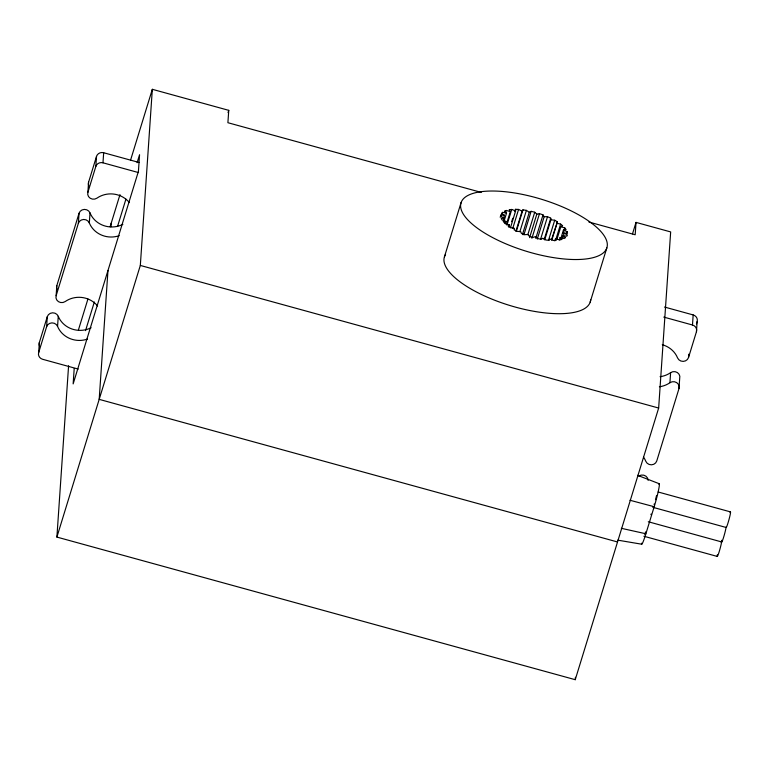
<?xml version="1.0" encoding="UTF-8"?>
<svg xmlns="http://www.w3.org/2000/svg" width="769" height="769" viewBox="0 0 769 769"><rect width="100%" height="100%" fill="white"/><g stroke="black" fill="none" stroke-linecap="round" stroke-linejoin="round"><path stroke-width="1.15" d="M78.217 369.072L42.641 359.286A5.787 5.393 3.9 0 1 38.671 352.587L39.354 342.522L47.294 316.665A5.787 5.393 3.9 0 1 58.261 316.319A23.137 21.561 3.9 0 0 91.107 327.757M38.671 352.587L46.611 326.729L47.294 316.665M97.596 305.985A23.137 21.561 3.9 0 0 65.192 301.563A5.787 5.393 3.9 0 1 56.137 295.709L56.819 285.645L79.053 213.263A5.787 5.393 3.9 0 1 90.011 212.907A23.137 21.561 3.9 0 0 122.867 224.346M87.435 339.091A23.137 21.561 3.9 0 1 57.569 326.383L58.261 316.319M632.512 233.843L636.03 222.395L670.664 231.921L658.658 408.041L575.241 679.69L56.896 537.079L68.585 365.746M56.137 295.709L78.361 223.327L79.053 213.263M74.209 368.466L73.151 383.904L138.43 171.333L139.564 154.713L137.113 162.692M129.355 202.583A23.137 21.561 3.9 0 0 96.952 198.152A5.787 5.393 3.9 0 1 87.897 192.298L88.579 182.234L96.519 156.386A5.787 5.393 3.9 0 1 103.671 152.743L139.237 162.528M119.185 235.679A23.137 21.561 3.9 0 1 89.329 222.972L90.011 212.907M87.897 192.298L95.827 166.45L96.519 156.386M95.827 166.45A5.787 5.393 3.9 0 1 102.979 162.807L103.671 152.743M107.977 270.496L99.191 399.361L617.526 541.972M110.957 226.778L111.197 223.241M56.896 537.079L140.323 265.44L152.329 89.31L228.749 110.342L227.903 122.713L481.298 192.423M575.241 679.69L575.404 677.287M636.03 222.395L635.184 234.766L588.91 222.03M643.547 457.18A23.137 21.561 3.9 0 1 645.797 461.304A5.787 5.393 3.9 0 0 656.764 460.958L678.989 388.566A5.787 5.393 3.9 0 0 669.934 382.712L670.616 372.648A23.137 21.561 3.9 0 1 660.081 376.704M678.989 388.566L679.671 378.502A5.787 5.393 3.9 0 0 670.616 372.648M662.282 344.723A23.137 21.561 3.9 0 1 677.556 357.893A5.787 5.393 3.9 0 0 688.515 357.547L688.745 354.192M688.515 357.547L696.454 331.699A5.787 5.393 3.9 0 0 692.485 324.999L693.167 314.934L664.474 307.033M696.454 331.699L697.137 321.634A5.787 5.393 3.9 0 0 693.167 314.934M78.419 329.968L87.935 298.987M110.14 226.682L119.983 194.624M130.528 160.279L152.329 89.31M85.542 330.622L94.337 301.986M117.513 226.519L125.914 199.161M228.047 112.63L228.749 110.342M444.444 256.788L461.073 202.603M500.196 217.291L500.888 215.051L504.483 215.291L503.455 218.646M501.907 214.599L502.599 212.359L506.54 213.051L504.137 220.895M505.598 212.696L506.281 210.456L510.337 211.571L506.55 223.885M503.262 221.482L504.291 218.127L500.792 216.406A34.711 12.323 17.1 0 1 500.888 215.051M505.291 223.625L505.973 221.385L502.08 219.924A34.711 12.323 17.1 0 1 501.273 218.358L504.291 218.127M506.915 225.134L511.731 209.456L515.624 210.917L510.472 227.711M508.742 227.105L509.434 224.865L505.377 223.75A34.711 12.323 17.1 0 1 503.724 222.078L505.973 221.385M511.702 221.635L512.731 218.281M514.797 211.562L515.48 209.322A34.711 12.323 17.1 0 1 518.575 209.437L522.084 211.148L515.893 231.296M512.731 228.46L518.575 209.437M516.412 231.123L522.949 209.85A34.711 12.323 17.1 0 1 526.409 210.379L529.293 212.234L531.119 211.331A34.711 12.323 17.1 0 1 534.724 212.234L536.82 214.128L539.482 213.657A34.711 12.323 17.1 0 1 543.01 214.887L544.164 216.685L537.291 239.072M519.882 231.652L526.409 210.379M522.42 234.622L529.293 212.234M523.9 234.843L531.119 211.331M527.851 234.622L534.724 212.234M529.591 237.631L536.82 214.128M531.917 238.284L539.482 213.657M535.791 238.4L543.01 214.887M540.636 239.082L547.509 216.695A34.711 12.323 17.1 0 1 550.739 218.175L550.892 219.771L544.702 239.918M544.202 239.438L550.739 218.175M548.508 240.399L554.699 220.242L550.892 219.771M551.411 239.957L557.419 221.876A34.711 12.323 17.1 0 0 554.699 220.242M551.921 239.784L557.419 221.876M554.824 240.899L555.506 238.659L559.515 239.957A34.711 12.323 17.1 0 0 561.716 239.438L560.082 237.583L559.399 239.822M555.785 239.755L560.601 224.087L556.564 223.173M557.044 238.996L560.832 226.682L562.639 225.769A34.711 12.323 17.1 0 0 560.601 224.087M561.014 237.919L563.417 230.075L566.08 229.614A34.711 12.323 17.1 0 0 564.831 227.98L560.832 226.682M563.119 233.574L564.831 227.98M562.004 239.063L563.033 235.708L566.84 236.179A34.711 12.323 17.1 0 0 567.378 234.949L564.167 233.151L562.793 237.631M566.455 233.92L567.147 231.68L563.417 230.075M590.188 302.102L606.828 247.916A76.314 27.088 17.1 0 0 505.022 191.702A76.314 27.088 17.1 0 0 490.007 236.16A76.314 27.088 17.1 0 0 606.828 247.916M696.454 323.884L697.137 321.634M641.538 543.202A17.36 1.346 -74.6 0 0 645.883 533.763L654.188 506.723A17.36 1.346 -74.6 0 0 658.658 489.517A17.36 1.346 -74.6 0 0 658.735 484.162M522.084 211.148L522.949 209.85M509.434 224.865L508.088 225.98A34.711 12.323 17.1 0 0 510.491 227.653L514.442 228.355L514.086 229.806A34.711 12.323 17.1 0 0 517.085 231.373L520.69 231.613L521.344 233.324A34.711 12.323 17.1 0 0 524.756 234.689L527.784 234.458L529.418 236.323A34.711 12.323 17.1 0 0 533.013 237.4L535.272 236.708L537.781 238.592A34.711 12.323 17.1 0 0 541.347 239.313L542.703 238.207L545.923 240.005A34.711 12.323 17.1 0 0 549.229 240.322L549.585 238.871L553.315 240.466A34.711 12.323 17.1 0 0 556.16 240.37L555.506 238.659M564.167 233.151L567.503 233.151A34.711 12.323 17.1 0 0 567.147 231.68M544.164 216.685L547.509 216.695M617.728 540.146L641.75 544.212M621.342 528.313L645.883 533.763M560.082 237.583L564.119 238.496A34.711 12.323 17.1 0 0 565.532 237.592L563.033 235.708M629.965 500.254L654.188 506.723M102.979 162.807L138.555 172.592M663.791 317.097L692.485 324.999M140.323 265.44L658.658 408.041M658.149 491.997L730.502 511.894M652.737 507.271L726.186 527.486M648.286 521.747L721.735 541.962M643.884 536.243L717.294 556.439M637.568 475.329L659.177 483.701M504.483 215.291L501.609 213.426A34.711 12.323 17.1 0 1 502.599 212.359M506.54 213.051L504.464 211.167A34.711 12.323 17.1 0 1 506.281 210.456M510.337 211.571L509.193 209.774A34.711 12.323 17.1 0 1 511.731 209.456M515.48 209.322L515.624 210.917M590.669 299.699A76.314 27.088 17.1 0 1 508.53 305.082A76.314 27.088 17.1 0 1 445.559 254.501M730.031 512.481A8.103 0.625 -74.6 0 1 729.06 519.335A8.103 0.625 -74.6 0 1 726.09 527.101A8.103 0.625 -74.6 0 1 723.283 538.329A8.103 0.625 -74.6 0 1 721.793 540.271M721.658 541.049A8.103 0.625 -74.6 0 1 719.073 552.075A8.103 0.625 -74.6 0 1 717.352 554.747M720.918 541.943A8.103 0.625 -74.6 0 1 721.034 541.674M57.194 289.509A5.787 5.393 3.9 0 1 56.819 285.645M39.584 346.079A5.787 5.393 3.9 0 1 39.354 342.522M88.771 185.733A5.787 5.393 3.9 0 1 88.579 182.234M46.611 326.729A5.787 5.393 3.9 0 1 57.569 326.383M78.361 223.327A5.787 5.393 3.9 0 1 89.329 222.972M638.866 476.059A5.787 5.393 3.9 0 1 648.142 480.346M669.934 382.712A23.137 21.561 3.9 0 1 659.398 386.769M645.662 531.879A8.103 0.625 -74.6 0 1 644.778 534.474M656.572 495.438A8.103 0.625 -74.6 0 1 655.496 499.696M654.217 503.955A8.103 0.625 -74.6 0 1 654.063 504.416M651.093 514.038A8.103 0.625 -74.6 0 1 650.93 514.624"/></g></svg>
